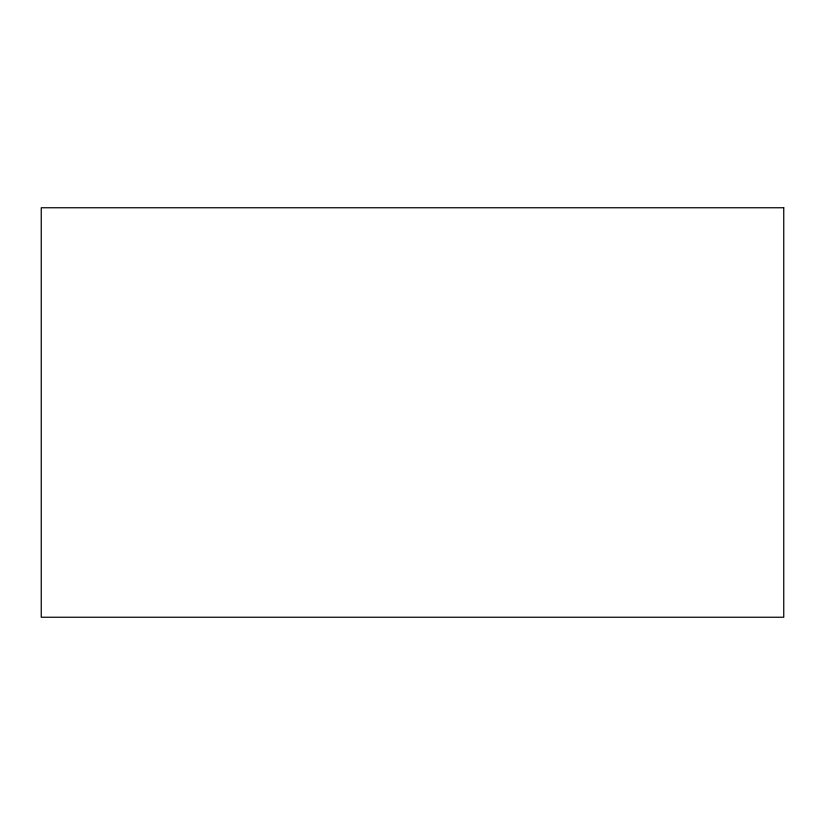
<?xml version="1.0" encoding="UTF-8"?>
<svg xmlns="http://www.w3.org/2000/svg" width="825" height="825" viewBox="0 0 825 825"><rect width="100%" height="100%" fill="white"/><g stroke="black" fill="none" stroke-linecap="round" stroke-linejoin="round"><path stroke-width="1.24" d="M783.75 207.756L41.25 207.756L41.25 617.244L783.75 617.244L783.75 207.756"/></g></svg>
